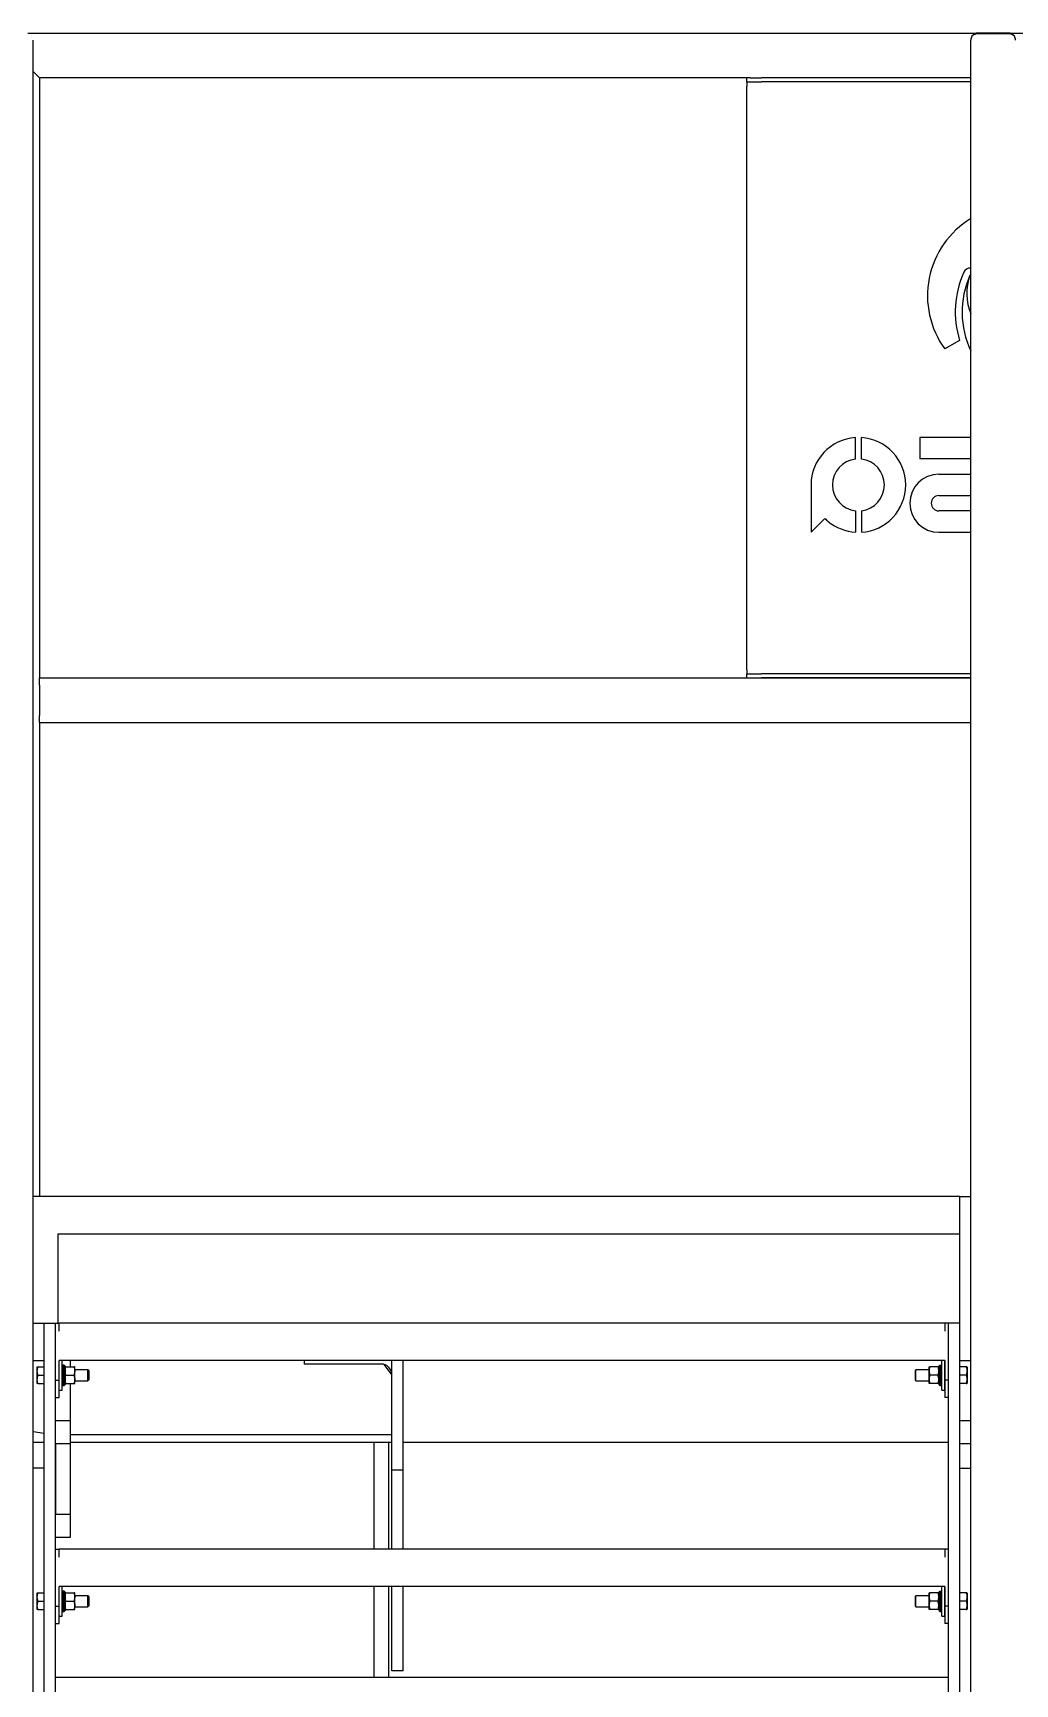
# Model space of a CAD drawing. Header units: millimetres. Extents: x 1293 to 41893, y 1011 to 26911.
# Drawn here: x 16264 to 17101, y 6411 to 7820 of the extents above; entities that cross this region are included whole.
import ezdxf

# ---------------------------------------------------------------- set-up
doc = ezdxf.new("R2010")
doc.units = ezdxf.units.MM
doc.header["$LTSCALE"] = 50
doc.layers.add('PASILLOS', color=2, linetype='Continuous')

msp = doc.modelspace()

# ---------------------------------------------------------------- linework, layer by layer
at = {"color": 7, "linetype": 'Continuous', "lineweight": 25}
for p, q in [((16285.1418232, 6795.1705175), (17054.3128232, 6795.1705175)), ((16285.1418232, 6718.9945175), (16285.1418232, 6795.1705175)), ((16554.5128232, 6526.1582346), (16554.5128232, 6617.3945175)), ((16567.2128232, 6526.1582346), (16567.2128232, 6617.3945175)), ((16554.5128232, 6416.7105175), (16554.5128232, 6494.4082346)), ((16567.2128232, 6416.7105175), (16567.2128232, 6494.4082346)), ((17044.6378232, 6416.7105175), (16282.6378232, 6416.7105175)), ((16567.2128232, 6416.7105175), (16554.5128232, 6416.7105175))]:
    msp.add_line(p, q, dxfattribs=at)
at = {"layer": 'PASILLOS', "linetype": 'Continuous', "lineweight": 25}
for p, q in [((17067.9752091, 7819.5445175), (16259.3004372, 7819.5445175)), ((17095.6918232, 7819.8189944), (17069.7838232, 7819.8189944)), ((17095.6918232, 7819.1594555), (17069.7838232, 7819.1594555)), ((17111.8608232, 7819.5445175), (17097.5004372, 7819.5445175)), ((16263.5878232, 5351.8920804), (16263.5878232, 7813.7229944)), ((17063.6878232, 5351.8920804), (17063.6878232, 7813.7229944)), ((16263.5878232, 7787.0195175), (16269.1628232, 7781.4445175)), ((16269.1628232, 7781.4445175), (16263.5878232, 7787.0195175)), ((16269.1628232, 7781.4445175), (16269.1628232, 7269.5445175)), ((16875.5018191, 7781.4445175), (16269.1628232, 7781.4445175)), ((16872.6628232, 7778.0285175), (16872.6628232, 7781.4445175)), ((16872.6628232, 7778.0285175), (16885.0753505, 7778.0285175)), ((16872.6628232, 7778.0285175), (16872.6628232, 7774.6125175)), ((16875.5018191, 7781.4445175), (16885.0753505, 7781.4445175)), ((17063.6878232, 7781.4445175), (16885.0753505, 7781.4445175)), ((17063.6878232, 7778.0285175), (16885.0753505, 7778.0285175)), ((16872.6628232, 7276.4765175), (16872.6628232, 7774.6125175)), ((17054.0131093, 7557.5377179), (17041.3729881, 7550.2399405)), ((17054.0084716, 7557.5549465), (17054.0131093, 7557.5377179)), ((16965.1961872, 7456.2351617), (16965.1961872, 7474.5649968)), ((16970.2361872, 7456.2351617), (16970.2361872, 7474.5649968)), ((17063.6878232, 7474.7031158), (17020.2718926, 7474.7031158)), ((17020.2718926, 7474.7031158), (17020.2718926, 7456.4432265)), ((17063.6878232, 7456.4432265), (17020.2718926, 7456.4432265)), ((17036.3850503, 7443.3874056), (17063.6878232, 7443.3874056)), ((16927.2986904, 7434.2261364), (16927.2986904, 7393.8117842)), ((17036.3850503, 7425.1275162), (17063.6878232, 7425.1275162)), ((16965.1961872, 7412.2171112), (16965.1961872, 7393.8872761)), ((16970.2361872, 7412.2171112), (16970.2361872, 7393.8872761)), ((17063.6878232, 7412.0716954), (17036.3850503, 7412.0716954)), ((16939.1449484, 7405.6580423), (16927.2986904, 7393.8117842)), ((17036.3850503, 7393.811806), (17063.6878232, 7393.811806)), ((16269.1628232, 7263.4485175), (16269.1628232, 7269.5445175)), ((16269.1628232, 7269.5445175), (17063.6878232, 7269.5445175)), ((16872.6628232, 7276.4765175), (16872.6628232, 7273.0605175)), ((16872.6628232, 7269.6445175), (16872.6628232, 7273.0605175)), ((16872.6628232, 7273.0605175), (16885.0753505, 7273.0605175)), ((16872.6628232, 7269.6445175), (16885.0753505, 7269.6445175)), ((17063.6878232, 7273.0605175), (16885.0753505, 7273.0605175)), ((17063.6878232, 7269.6445175), (16885.0753505, 7269.6445175)), ((16269.1628232, 7263.4485175), (16269.1628232, 7237.5405175)), ((16269.1628232, 7231.4445175), (16269.1628232, 7237.5405175)), ((16269.1628232, 7231.4445175), (17063.6878232, 7231.4445175)), ((16269.1628232, 7231.4445175), (16269.1628232, 6826.9445175)), ((17054.3128232, 6826.9445175), (16263.5878232, 6826.9445175)), ((17054.3128232, 6718.9945175), (17054.3128232, 6826.9445175)), ((17054.3128232, 6826.9445175), (17063.6878232, 6826.9445175)), ((16263.5878232, 6718.9945175), (16273.1128232, 6718.9945175)), ((16273.1128232, 6718.9945175), (16282.6378232, 6718.9945175)), ((16273.1128232, 6595.3082346), (16273.1128232, 6718.9945175)), ((16282.6378232, 4373.9816934), (16282.6378232, 6718.9945175)), ((16282.6378232, 6718.9945175), (16285.8178232, 6718.9945175)), ((16285.8178232, 6712.1625175), (16285.8178232, 6718.9945175)), ((17041.4678232, 6718.9945175), (16285.8178232, 6718.9945175)), ((17041.4678232, 6718.9945175), (17041.4678232, 6712.1625175)), ((17044.6478232, 6718.9945175), (17041.4678232, 6718.9945175)), ((17054.1628232, 6718.9945175), (17044.6378232, 6718.9945175)), ((17044.6378232, 4373.9816934), (17044.6378232, 6718.9945175)), ((17054.1628232, 6595.3082346), (17054.1628232, 6718.9945175)), ((17054.1628232, 6718.9945175), (17054.3128232, 6718.9945175)), ((16263.5878232, 6687.2445175), (16273.1128232, 6687.2445175)), ((16266.9753216, 6681.6882675), (16266.7628232, 6681.3202095)), ((16266.7628232, 6681.3202095), (16266.7628232, 6667.7688256)), ((16267.6133756, 6681.6882675), (16273.1128232, 6681.6882675)), ((17041.4678232, 6687.2445175), (16285.8178232, 6687.2445175)), ((16285.8178232, 6670.4945175), (16285.8178232, 6687.2445175)), ((16288.3528232, 6661.8445175), (16288.3528232, 6687.2445175)), ((16289.1465732, 6683.1745175), (16288.3528232, 6682.3807675)), ((16288.3528232, 6682.3805246), (16289.1465732, 6683.17425)), ((16290.0990732, 6683.1745175), (16289.1465732, 6683.1745175)), ((16289.1465732, 6683.17425), (16289.1465732, 6665.9145175)), ((16290.0990732, 6683.17425), (16289.1465732, 6683.17425)), ((16290.8928232, 6682.3807675), (16290.0990732, 6683.1745175)), ((16290.0990732, 6665.9145175), (16290.0990732, 6683.17425)), ((16290.0990732, 6683.17425), (16290.8928232, 6682.3805246)), ((16290.8928232, 6682.3805246), (16290.8928232, 6682.3807675)), ((16290.8928232, 6682.3805246), (16290.8928232, 6666.7082675)), ((16290.9301385, 6681.6882675), (16290.8928232, 6681.6236355)), ((16291.5664341, 6681.6882675), (16298.5535872, 6681.6882675)), ((16295.3628232, 6687.2445175), (16295.3628232, 6681.6882675)), ((16299.2271982, 6667.4653995), (16299.2271982, 6681.6236355)), ((16310.4190732, 6679.3070175), (16299.2271982, 6679.3070175)), ((16311.2128232, 6678.5132675), (16310.4190732, 6679.3070175)), ((16310.4190732, 6669.7820175), (16310.4190732, 6679.3070175)), ((16311.2128232, 6678.5132675), (16311.2128232, 6670.5757675)), ((16494.7878232, 6687.2445175), (16494.7878232, 6684.0695175)), ((16560.2628232, 6684.0695175), (16494.7878232, 6684.0695175)), ((16562.9298232, 6683.6885175), (16569.7878232, 6674.5445175)), ((16569.7878232, 6593.5945175), (16569.7878232, 6687.2445175)), ((16579.3128232, 6593.5945175), (16579.3128232, 6687.2445175)), ((17016.8565732, 6679.3070175), (17016.0628232, 6678.5132675)), ((17016.0628232, 6678.5132675), (17016.0628232, 6670.5757675)), ((17028.0484482, 6679.3070175), (17016.8565732, 6679.3070175)), ((17016.8565732, 6669.7820175), (17016.8565732, 6679.3070175)), ((17028.0857635, 6681.6882675), (17028.0484482, 6681.6236355)), ((17028.0484482, 6667.4653995), (17028.0484482, 6681.6236355)), ((17035.7092122, 6681.6882675), (17028.7220591, 6681.6882675)), ((17036.3828232, 6682.3807675), (17037.1765732, 6683.1745175)), ((17037.1765732, 6683.17425), (17036.3828232, 6682.3805246)), ((17036.3828232, 6682.3805246), (17036.3828232, 6682.3807675)), ((17036.3828232, 6682.3805246), (17036.3828232, 6666.7082675)), ((17037.1765732, 6683.1745175), (17038.1290732, 6683.1745175)), ((17037.1765732, 6665.9145175), (17037.1765732, 6683.17425)), ((17037.1765732, 6683.17425), (17038.1290732, 6683.17425)), ((17038.1290732, 6683.1745175), (17038.9228232, 6682.3807675)), ((17038.1290732, 6683.17425), (17038.1290732, 6665.9145175)), ((17038.9228232, 6682.3805246), (17038.1290732, 6683.17425)), ((17038.9228232, 6661.8445175), (17038.9228232, 6687.2445175)), ((17041.4628232, 6661.8445175), (17041.4628232, 6687.2445175)), ((17041.4678232, 6679.3070175), (17041.4628232, 6679.3070175)), ((17041.4678232, 6687.2445175), (17041.4678232, 6670.4945175)), ((17054.1628232, 6687.2445175), (17063.6878232, 6687.2445175)), ((17059.6622708, 6681.6882675), (17054.1628232, 6681.6882675)), ((17060.5128232, 6681.3202095), (17060.3003248, 6681.6882675)), ((17060.5128232, 6681.3202095), (17060.5128232, 6667.7688256)), ((16266.7628232, 6667.7688256), (16266.9753216, 6667.4007675)), ((16267.6133756, 6674.5445175), (16273.1128232, 6674.5445175)), ((16267.6133756, 6667.4007675), (16273.1128232, 6667.4007675)), ((16282.6378232, 6670.4945175), (16285.8178232, 6670.4945175)), ((16285.8178232, 6655.4945175), (16285.8178232, 6670.4945175)), ((16288.3528232, 6666.7082675), (16289.1465732, 6665.9145175)), ((16289.1465732, 6665.9145175), (16290.0990732, 6665.9145175)), ((16290.0990732, 6665.9145175), (16290.8928232, 6666.7082675)), ((16291.5664341, 6667.4007675), (16298.5535872, 6667.4007675)), ((16291.571719, 6674.5445175), (16298.5483024, 6674.5445175)), ((16295.3628232, 6667.4007675), (16295.3628232, 6655.9945175)), ((16299.1898829, 6667.4007675), (16299.2271982, 6667.4653995)), ((16299.2271982, 6669.7820175), (16310.4190732, 6669.7820175)), ((16310.4190732, 6669.7820175), (16311.2128232, 6670.5757675)), ((17016.0628232, 6670.5757675), (17016.8565732, 6669.7820175)), ((17016.8565732, 6669.7820175), (17028.0484482, 6669.7820175)), ((17035.7092122, 6667.4007675), (17028.7220591, 6667.4007675)), ((17035.7039274, 6674.5445175), (17028.727344, 6674.5445175)), ((17036.3455079, 6667.4007675), (17036.3828232, 6667.4653995)), ((17036.3828232, 6666.7082675), (17037.1765732, 6665.9145175)), ((17037.1765732, 6665.9145175), (17038.1290732, 6665.9145175)), ((17038.1290732, 6665.9145175), (17038.9228232, 6666.7082675)), ((17041.4628232, 6669.7820175), (17041.4678232, 6669.7820175)), ((17044.6378232, 6670.4945175), (17041.4678232, 6670.4945175)), ((17041.4678232, 6670.4945175), (17041.4678232, 6655.4945175)), ((17059.6622708, 6674.5445175), (17054.1628232, 6674.5445175)), ((17059.6622708, 6667.4007675), (17054.1628232, 6667.4007675)), ((17060.3003248, 6667.4007675), (17060.5128232, 6667.7688256)), ((16282.6378232, 6655.4945175), (16285.8178232, 6655.4945175)), ((16282.6628232, 6635.9945175), (16282.6628232, 6655.4945175)), ((16285.8178232, 6661.8445175), (16288.3528232, 6661.8445175)), ((16295.3628232, 6655.9945175), (16295.3628232, 6635.9945175)), ((17038.9228232, 6661.8445175), (17041.4628232, 6661.8445175)), ((17044.6378232, 6655.4945175), (17041.4678232, 6655.4945175)), ((16282.6628232, 6635.9945175), (16295.3628232, 6635.9945175)), ((16282.6628232, 6615.9945175), (16282.6628232, 6635.9945175)), ((16295.3628232, 6635.9945175), (16295.3628232, 6615.9945175)), ((17054.1628232, 6635.9945175), (17063.6878232, 6635.9945175)), ((16273.1128232, 6624.9573675), (16263.5878232, 6626.1670425)), ((16282.6628232, 6623.7445175), (16282.6378232, 6623.7476925)), ((16569.7878232, 6623.7445175), (16295.3628232, 6623.7445175)), ((16263.5878232, 6617.3945175), (16273.1128232, 6617.3945175)), ((16282.6378232, 6617.3945175), (16282.6628232, 6617.3945175)), ((16295.3628232, 6615.9945175), (16282.6628232, 6615.9945175)), ((16282.6628232, 6615.9945175), (16282.6628232, 6555.9945175)), ((16295.3628232, 6617.3945175), (16569.7878232, 6617.3945175)), ((16295.3628232, 6615.9945175), (16295.3628232, 6555.9945175)), ((16579.3128232, 6617.3945175), (17044.6378232, 6617.3945175)), ((17063.6878232, 6615.9945175), (17054.1628232, 6615.9945175)), ((16273.1128232, 6595.3082346), (16263.5878232, 6595.3082346)), ((16273.1128232, 6582.3611279), (16273.1128232, 6595.3082346)), ((16569.7878232, 6526.1582346), (16569.7878232, 6593.5945175)), ((16579.3128232, 6593.5945175), (16569.7878232, 6593.5945175)), ((16579.3128232, 6526.1582346), (16579.3128232, 6593.5945175)), ((17054.1628232, 6595.3082346), (17063.6878232, 6595.3082346)), ((17054.1628232, 6582.3611279), (17054.1628232, 6595.3082346)), ((16273.1128232, 5631.1268201), (16273.1128232, 6582.3611279)), ((17054.1628232, 5631.1268201), (17054.1628232, 6582.3611279)), ((16282.6628232, 6555.9945175), (16295.3628232, 6555.9945175)), ((16282.6628232, 6535.9945175), (16282.6628232, 6555.9945175)), ((16295.3628232, 6555.9945175), (16295.3628232, 6535.9945175)), ((16282.6378232, 6526.1582346), (16285.8178232, 6526.1582346)), ((16295.3628232, 6535.9945175), (16282.6628232, 6535.9945175)), ((17041.4678232, 6526.1582346), (16285.8178232, 6526.1582346)), ((16285.8178232, 6519.3262346), (16285.8178232, 6526.1582346)), ((17041.4678232, 6526.1582346), (17041.4678232, 6519.3262346)), ((17044.6478232, 6526.1582346), (17041.4678232, 6526.1582346)), ((16285.8178232, 6477.6582346), (16285.8178232, 6494.4082346)), ((17041.4678232, 6494.4082346), (16285.8178232, 6494.4082346)), ((16288.3528232, 6469.0082346), (16288.3528232, 6494.4082346)), ((16569.7878232, 6422.3945175), (16569.7878232, 6494.4082346)), ((16579.3128232, 6422.3945175), (16579.3128232, 6494.4082346)), ((17038.9228232, 6469.0082346), (17038.9228232, 6494.4082346)), ((17041.4628232, 6469.0082346), (17041.4628232, 6494.4082346)), ((17041.4678232, 6494.4082346), (17041.4678232, 6477.6582346)), ((16266.9753216, 6488.8519846), (16266.7628232, 6488.4839266)), ((16266.7628232, 6488.4839266), (16266.7628232, 6474.9325426)), ((16267.6133756, 6488.8519846), (16273.1128232, 6488.8519846)), ((16267.6133756, 6481.7082346), (16273.1128232, 6481.7082346)), ((16289.1465732, 6490.3382346), (16288.3528232, 6489.5444846)), ((16288.3528232, 6489.5442417), (16289.1465732, 6490.3379671)), ((16290.0990732, 6490.3382346), (16289.1465732, 6490.3382346)), ((16289.1465732, 6490.3379671), (16289.1465732, 6473.0782346)), ((16290.0990732, 6490.3379671), (16289.1465732, 6490.3379671)), ((16290.8928232, 6489.5444846), (16290.0990732, 6490.3382346)), ((16290.0990732, 6473.0782346), (16290.0990732, 6490.3379671)), ((16290.0990732, 6490.3379671), (16290.8928232, 6489.5442417)), ((16290.8928232, 6489.5442417), (16290.8928232, 6489.5444846)), ((16290.8928232, 6489.5442417), (16290.8928232, 6473.8719846)), ((16290.9301385, 6488.8519846), (16290.8928232, 6488.7873526)), ((16291.5664341, 6488.8519846), (16298.5535872, 6488.8519846)), ((16291.571719, 6481.7082346), (16298.5483024, 6481.7082346)), ((16299.2271982, 6474.6291166), (16299.2271982, 6488.7873526)), ((16310.4190732, 6486.4707346), (16299.2271982, 6486.4707346)), ((16311.2128232, 6485.6769846), (16310.4190732, 6486.4707346)), ((16310.4190732, 6476.9457346), (16310.4190732, 6486.4707346)), ((16311.2128232, 6485.6769846), (16311.2128232, 6477.7394846)), ((17016.8565732, 6486.4707346), (17016.0628232, 6485.6769846)), ((17016.0628232, 6485.6769846), (17016.0628232, 6477.7394846)), ((17028.0484482, 6486.4707346), (17016.8565732, 6486.4707346)), ((17016.8565732, 6476.9457346), (17016.8565732, 6486.4707346)), ((17028.0857635, 6488.8519846), (17028.0484482, 6488.7873526)), ((17028.0484482, 6474.6291166), (17028.0484482, 6488.7873526)), ((17035.7092122, 6488.8519846), (17028.7220591, 6488.8519846)), ((17035.7039274, 6481.7082346), (17028.727344, 6481.7082346)), ((17036.3828232, 6489.5444846), (17037.1765732, 6490.3382346)), ((17037.1765732, 6490.3379671), (17036.3828232, 6489.5442417)), ((17036.3828232, 6489.5442417), (17036.3828232, 6489.5444846)), ((17036.3828232, 6489.5442417), (17036.3828232, 6473.8719846)), ((17037.1765732, 6490.3382346), (17038.1290732, 6490.3382346)), ((17037.1765732, 6473.0782346), (17037.1765732, 6490.3379671)), ((17037.1765732, 6490.3379671), (17038.1290732, 6490.3379671)), ((17038.1290732, 6490.3382346), (17038.9228232, 6489.5444846)), ((17038.1290732, 6490.3379671), (17038.1290732, 6473.0782346)), ((17038.9228232, 6489.5442417), (17038.1290732, 6490.3379671)), ((17041.4678232, 6486.4707346), (17041.4628232, 6486.4707346)), ((17059.6622708, 6488.8519846), (17054.1628232, 6488.8519846)), ((17059.6622708, 6481.7082346), (17054.1628232, 6481.7082346)), ((17060.5128232, 6488.4839266), (17060.3003248, 6488.8519846)), ((17060.5128232, 6488.4839266), (17060.5128232, 6474.9325426)), ((16266.7628232, 6474.9325426), (16266.9753216, 6474.5644846)), ((16267.6133756, 6474.5644846), (16273.1128232, 6474.5644846)), ((16282.6378232, 6477.6582346), (16285.8178232, 6477.6582346)), ((16285.8178232, 6462.6582346), (16285.8178232, 6477.6582346)), ((16285.8178232, 6469.0082346), (16288.3528232, 6469.0082346)), ((16288.3528232, 6473.8719846), (16289.1465732, 6473.0782346)), ((16289.1465732, 6473.0782346), (16290.0990732, 6473.0782346)), ((16290.0990732, 6473.0782346), (16290.8928232, 6473.8719846)), ((16291.5664341, 6474.5644846), (16298.5535872, 6474.5644846)), ((16299.1898829, 6474.5644846), (16299.2271982, 6474.6291166)), ((16299.2271982, 6476.9457346), (16310.4190732, 6476.9457346)), ((16310.4190732, 6476.9457346), (16311.2128232, 6477.7394846)), ((17016.0628232, 6477.7394846), (17016.8565732, 6476.9457346)), ((17016.8565732, 6476.9457346), (17028.0484482, 6476.9457346)), ((17035.7092122, 6474.5644846), (17028.7220591, 6474.5644846)), ((17036.3455079, 6474.5644846), (17036.3828232, 6474.6291166)), ((17036.3828232, 6473.8719846), (17037.1765732, 6473.0782346)), ((17037.1765732, 6473.0782346), (17038.1290732, 6473.0782346)), ((17038.1290732, 6473.0782346), (17038.9228232, 6473.8719846)), ((17038.9228232, 6469.0082346), (17041.4628232, 6469.0082346)), ((17041.4628232, 6476.9457346), (17041.4678232, 6476.9457346)), ((17044.6378232, 6477.6582346), (17041.4678232, 6477.6582346)), ((17041.4678232, 6477.6582346), (17041.4678232, 6462.6582346)), ((17059.6622708, 6474.5644846), (17054.1628232, 6474.5644846)), ((17060.3003248, 6474.5644846), (17060.5128232, 6474.9325426)), ((16282.6378232, 6462.6582346), (16285.8178232, 6462.6582346)), ((17044.6378232, 6462.6582346), (17041.4678232, 6462.6582346)), ((16579.3128232, 6422.3945175), (16569.7878232, 6422.3945175))]:
    msp.add_line(p, q, dxfattribs=at)
for centre, radius, start, end in [((17069.7838232, 7813.7229944), 6.096, 90, 147.4827947885), ((17069.5715947, 7812.4671111), 6.6957086, 88.1836373925, 137.3925460889), ((17095.6918232, 7813.7229944), 6.096, 32.5172052115, 90), ((17095.9040517, 7812.4671111), 6.6957086, 42.6074539111, 91.8163626073), ((17069.7838232, 7813.7229944), 6.096, 147.4827947885, 180), ((17095.6918232, 7813.7229944), 6.096, 0, 32.5172052115), ((17103.8523251, 7595.5512818), 77.1802125, 121.3590164106, 215.9504191988), ((17133.5394633, 7581.8094367), 83.1472125, 155.950419192, 196.9600829798), ((17133.3722033, 7581.692963), 77.1802125, 155.9504191954, 205.4609042833), ((17063.0590222, 7613.2624592), 5.967, 83.9509540826, 155.950419192), ((17105.6768074, 7597.6829073), 45.4935915, 160.1294776816, 202.6365600725), ((16967.7161872, 7434.2261364), 40.4174969, 93.5746666039, 180), ((16967.7161872, 7434.2261364), 40.4174969, 273.5746666039, 86.4253333961), ((16967.7161872, 7434.2261364), 22.1528236, 96.5318350307, 263.4681649693), ((16967.7161872, 7434.2261364), 22.1528236, 276.5318350307, 83.4681649693), ((17036.3850503, 7418.5996058), 24.7877998, 90, 270), ((17036.3850503, 7418.5996058), 6.5279104, 90, 270), ((16956.2495256, 7421.4698401), 23.2933362, 222.7508839212, 232.385982961), ((16967.7161872, 7434.2261364), 40.4174969, 230.5462753607, 266.4253333961), ((16560.2628232, 6674.5445175), 9.525, 0, 90)]:
    msp.add_arc(centre, radius, start, end, dxfattribs=at)
for points, knots in [([(16267.6133756, 6681.6882675), (16267.430511, 6681.0686111), (16267.0608167, 6679.8158615), (16266.8556596, 6677.3845699), (16267.3199759, 6675.6442308), (16267.6133756, 6674.5445175)], [0, 0, 0, 0, 0.2648633469, 0.5354700776, 1, 1, 1, 1]), ([(16267.0210364, 6681.6882675), (16267.0135213, 6681.6882675), (16266.9859959, 6681.6882675), (16267.3492781, 6681.6882675), (16267.6133756, 6681.6882675)], [0, 0, 0, 0, 0.2730240829, 1, 1, 1, 1]), ([(16291.571719, 6674.5445175), (16291.3882554, 6675.1640616), (16291.0173572, 6676.4165594), (16290.8095507, 6678.8477497), (16291.2733499, 6680.5883479), (16291.5664341, 6681.6882675)], [0, 0, 0, 0, 0.2648580026, 0.535448761, 1, 1, 1, 1]), ([(16291.5664341, 6681.6882675), (16291.3019147, 6681.6882675), (16290.9404454, 6681.6882675), (16290.9666539, 6681.6882675), (16290.9736834, 6681.6882675)], [0, 0, 0, 0, 0.7317895733, 1, 1, 1, 1]), ([(16298.5535872, 6681.6882675), (16298.7361534, 6681.0692428), (16299.1052481, 6679.8177579), (16299.3092959, 6677.3863505), (16298.8431294, 6675.6455114), (16298.5483024, 6674.5445175)], [0, 0, 0, 0, 0.2645663682, 0.5348749116, 1, 1, 1, 1]), ([(16299.1439331, 6681.6882675), (16299.1518724, 6681.6882675), (16299.1814724, 6681.6882675), (16298.8189062, 6681.6882675), (16298.5535872, 6681.6882675)], [0, 0, 0, 0, 0.2682192491, 1, 1, 1, 1]), ([(17028.7220591, 6681.6882675), (17028.539493, 6681.0692428), (17028.1703982, 6679.8177579), (17027.9663504, 6677.3863505), (17028.4325169, 6675.6455114), (17028.727344, 6674.5445175)], [0, 0, 0, 0, 0.2645663682, 0.5348749116, 1, 1, 1, 1]), ([(17028.1317139, 6681.6882675), (17028.1237765, 6681.6882675), (17028.0941808, 6681.6882675), (17028.4567377, 6681.6882675), (17028.7220591, 6681.6882675)], [0, 0, 0, 0, 0.2681935823, 1, 1, 1, 1]), ([(17035.7039274, 6674.5445175), (17035.887391, 6675.1640616), (17036.2582891, 6676.4165594), (17036.4660956, 6678.8477497), (17036.0022964, 6680.5883479), (17035.7092122, 6681.6882675)], [0, 0, 0, 0, 0.2648580026, 0.535448761, 1, 1, 1, 1]), ([(17035.7092122, 6681.6882675), (17035.9737279, 6681.6882675), (17036.3352117, 6681.6882675), (17036.3089966, 6681.6882675), (17036.3019644, 6681.6882675)], [0, 0, 0, 0, 0.7317498631, 1, 1, 1, 1]), ([(17059.6622708, 6681.6882675), (17059.8451353, 6681.0686111), (17060.2148297, 6679.8158615), (17060.4199868, 6677.3845699), (17059.9556704, 6675.6442308), (17059.6622708, 6674.5445175)], [0, 0, 0, 0, 0.2648633469, 0.5354700776, 1, 1, 1, 1]), ([(17060.2546099, 6681.6882675), (17060.262125, 6681.6882675), (17060.2896505, 6681.6882675), (17059.9263682, 6681.6882675), (17059.6622708, 6681.6882675)], [0, 0, 0, 0, 0.2730240829, 1, 1, 1, 1]), ([(16267.6133756, 6674.5445175), (16267.430511, 6673.9248611), (16267.0608167, 6672.6721115), (16266.8556596, 6670.2408199), (16267.3199759, 6668.5004808), (16267.6133756, 6667.4007675)], [0, 0, 0, 0, 0.2648633469, 0.5354700776, 1, 1, 1, 1]), ([(16267.6133756, 6667.4007675), (16267.350072, 6667.4007675), (16266.9878664, 6667.4007675), (16267.0119948, 6667.4007675), (16267.0185832, 6667.4007675)], [0, 0, 0, 0, 0.7269449466, 1, 1, 1, 1]), ([(16291.5664341, 6667.4007675), (16291.383868, 6668.0197923), (16291.0147732, 6669.2712771), (16290.8107254, 6671.7026846), (16291.2768919, 6673.4435236), (16291.571719, 6674.5445175)], [0, 0, 0, 0, 0.26456636821, 0.53487491156, 1, 1, 1, 1]), ([(16290.9760883, 6667.4007675), (16290.968149, 6667.4007675), (16290.9385489, 6667.4007675), (16291.3011152, 6667.4007675), (16291.5664341, 6667.4007675)], [0, 0, 0, 0, 0.2682192491, 1, 1, 1, 1]), ([(16298.5483024, 6674.5445175), (16298.731766, 6673.9249735), (16299.1026641, 6672.6724756), (16299.3104706, 6670.2412854), (16298.8466714, 6668.5006871), (16298.5535872, 6667.4007675)], [0, 0, 0, 0, 0.2648580026, 0.535448761, 1, 1, 1, 1]), ([(16298.5535872, 6667.4007675), (16298.8181067, 6667.4007675), (16299.179576, 6667.4007675), (16299.1533674, 6667.4007675), (16299.146338, 6667.4007675)], [0, 0, 0, 0, 0.7317895733, 1, 1, 1, 1]), ([(17028.727344, 6674.5445175), (17028.5438804, 6673.9249735), (17028.1729822, 6672.6724756), (17027.9651757, 6670.2412854), (17028.4289749, 6668.5006871), (17028.7220591, 6667.4007675)], [0, 0, 0, 0, 0.2648580026, 0.535448761, 1, 1, 1, 1]), ([(17028.7220591, 6667.4007675), (17028.4575434, 6667.4007675), (17028.0960596, 6667.4007675), (17028.1222748, 6667.4007675), (17028.129307, 6667.4007675)], [0, 0, 0, 0, 0.7317498631, 1, 1, 1, 1]), ([(17035.7092122, 6667.4007675), (17035.8917784, 6668.0197923), (17036.2608731, 6669.2712771), (17036.4649209, 6671.7026846), (17035.9987544, 6673.4435236), (17035.7039274, 6674.5445175)], [0, 0, 0, 0, 0.26456636821, 0.53487491156, 1, 1, 1, 1]), ([(17036.2995575, 6667.4007675), (17036.3074948, 6667.4007675), (17036.3370905, 6667.4007675), (17035.9745336, 6667.4007675), (17035.7092122, 6667.4007675)], [0, 0, 0, 0, 0.2681935823, 1, 1, 1, 1]), ([(17059.6622708, 6674.5445175), (17059.8451353, 6673.9248611), (17060.2148297, 6672.6721115), (17060.4199868, 6670.2408199), (17059.9556704, 6668.5004808), (17059.6622708, 6667.4007675)], [0, 0, 0, 0, 0.2648633469, 0.5354700776, 1, 1, 1, 1]), ([(17059.6622708, 6667.4007675), (17059.9255743, 6667.4007675), (17060.28778, 6667.4007675), (17060.2636515, 6667.4007675), (17060.2570631, 6667.4007675)], [0, 0, 0, 0, 0.7269449466, 1, 1, 1, 1]), ([(16267.6133756, 6488.8519846), (16267.430511, 6488.2323282), (16267.0608167, 6486.9795786), (16266.8556596, 6484.548287), (16267.3199759, 6482.8079479), (16267.6133756, 6481.7082346)], [0, 0, 0, 0, 0.2648633469, 0.5354700776, 1, 1, 1, 1]), ([(16267.6133756, 6481.7082346), (16267.430511, 6481.0885782), (16267.0608167, 6479.8358286), (16266.8556596, 6477.404537), (16267.3199759, 6475.6641979), (16267.6133756, 6474.5644846)], [0, 0, 0, 0, 0.2648633469, 0.5354700776, 1, 1, 1, 1]), ([(16267.0210364, 6488.8519846), (16267.0135213, 6488.8519846), (16266.9859959, 6488.8519846), (16267.3492781, 6488.8519846), (16267.6133756, 6488.8519846)], [0, 0, 0, 0, 0.2730240829, 1, 1, 1, 1]), ([(16291.5664341, 6474.5644846), (16291.383868, 6475.1835094), (16291.0147732, 6476.4349942), (16290.8107254, 6478.8664017), (16291.2768919, 6480.6072407), (16291.571719, 6481.7082346)], [0, 0, 0, 0, 0.2645663682, 0.5348749116, 1, 1, 1, 1]), ([(16291.571719, 6481.7082346), (16291.3882554, 6482.3277787), (16291.0173572, 6483.5802765), (16290.8095507, 6486.0114668), (16291.2733499, 6487.752065), (16291.5664341, 6488.8519846)], [0, 0, 0, 0, 0.26485800256, 0.53544876101, 1, 1, 1, 1]), ([(16291.5664341, 6488.8519846), (16291.3019147, 6488.8519846), (16290.9404454, 6488.8519846), (16290.9666539, 6488.8519846), (16290.9736834, 6488.8519846)], [0, 0, 0, 0, 0.7317895733, 1, 1, 1, 1]), ([(16298.5535872, 6488.8519846), (16298.7361534, 6488.2329599), (16299.1052481, 6486.981475), (16299.3092959, 6484.5500675), (16298.8431294, 6482.8092285), (16298.5483024, 6481.7082346)], [0, 0, 0, 0, 0.2645663682, 0.5348749116, 1, 1, 1, 1]), ([(16298.5483024, 6481.7082346), (16298.731766, 6481.0886906), (16299.1026641, 6479.8361927), (16299.3104706, 6477.4050025), (16298.8466714, 6475.6644042), (16298.5535872, 6474.5644846)], [0, 0, 0, 0, 0.2648580026, 0.535448761, 1, 1, 1, 1]), ([(16299.1439331, 6488.8519846), (16299.1518724, 6488.8519846), (16299.1814724, 6488.8519846), (16298.8189062, 6488.8519846), (16298.5535872, 6488.8519846)], [0, 0, 0, 0, 0.2682192491, 1, 1, 1, 1]), ([(17028.7220591, 6488.8519846), (17028.539493, 6488.2329599), (17028.1703982, 6486.981475), (17027.9663504, 6484.5500675), (17028.4325169, 6482.8092285), (17028.727344, 6481.7082346)], [0, 0, 0, 0, 0.2645663682, 0.5348749116, 1, 1, 1, 1]), ([(17028.727344, 6481.7082346), (17028.5438804, 6481.0886906), (17028.1729822, 6479.8361927), (17027.9651757, 6477.4050025), (17028.4289749, 6475.6644042), (17028.7220591, 6474.5644846)], [0, 0, 0, 0, 0.2648580026, 0.535448761, 1, 1, 1, 1]), ([(17028.1317139, 6488.8519846), (17028.1237765, 6488.8519846), (17028.0941808, 6488.8519846), (17028.4567377, 6488.8519846), (17028.7220591, 6488.8519846)], [0, 0, 0, 0, 0.2681935823, 1, 1, 1, 1]), ([(17035.7039274, 6481.7082346), (17035.887391, 6482.3277787), (17036.2582891, 6483.5802765), (17036.4660956, 6486.0114668), (17036.0022964, 6487.752065), (17035.7092122, 6488.8519846)], [0, 0, 0, 0, 0.26485800256, 0.53544876101, 1, 1, 1, 1]), ([(17035.7092122, 6474.5644846), (17035.8917784, 6475.1835094), (17036.2608731, 6476.4349942), (17036.4649209, 6478.8664017), (17035.9987544, 6480.6072407), (17035.7039274, 6481.7082346)], [0, 0, 0, 0, 0.2645663682, 0.5348749116, 1, 1, 1, 1]), ([(17035.7092122, 6488.8519846), (17035.9737279, 6488.8519846), (17036.3352117, 6488.8519846), (17036.3089966, 6488.8519846), (17036.3019644, 6488.8519846)], [0, 0, 0, 0, 0.7317498631, 1, 1, 1, 1]), ([(17059.6622708, 6488.8519846), (17059.8451353, 6488.2323282), (17060.2148297, 6486.9795786), (17060.4199868, 6484.548287), (17059.9556704, 6482.8079479), (17059.6622708, 6481.7082346)], [0, 0, 0, 0, 0.2648633469, 0.5354700776, 1, 1, 1, 1]), ([(17060.2546099, 6488.8519846), (17060.262125, 6488.8519846), (17060.2896505, 6488.8519846), (17059.9263682, 6488.8519846), (17059.6622708, 6488.8519846)], [0, 0, 0, 0, 0.2730240829, 1, 1, 1, 1]), ([(17059.6622708, 6481.7082346), (17059.8451353, 6481.0885782), (17060.2148297, 6479.8358286), (17060.4199868, 6477.404537), (17059.9556704, 6475.6641979), (17059.6622708, 6474.5644846)], [0, 0, 0, 0, 0.2648633469, 0.5354700776, 1, 1, 1, 1]), ([(16267.6133756, 6474.5644846), (16267.350072, 6474.5644846), (16266.9878664, 6474.5644846), (16267.0119948, 6474.5644846), (16267.0185832, 6474.5644846)], [0, 0, 0, 0, 0.7269449466, 1, 1, 1, 1]), ([(16290.9760883, 6474.5644846), (16290.968149, 6474.5644846), (16290.9385489, 6474.5644846), (16291.3011152, 6474.5644846), (16291.5664341, 6474.5644846)], [0, 0, 0, 0, 0.2682192491, 1, 1, 1, 1]), ([(16298.5535872, 6474.5644846), (16298.8181067, 6474.5644846), (16299.179576, 6474.5644846), (16299.1533674, 6474.5644846), (16299.146338, 6474.5644846)], [0, 0, 0, 0, 0.7317895733, 1, 1, 1, 1]), ([(17028.7220591, 6474.5644846), (17028.4575434, 6474.5644846), (17028.0960596, 6474.5644846), (17028.1222748, 6474.5644846), (17028.129307, 6474.5644846)], [0, 0, 0, 0, 0.7317498631, 1, 1, 1, 1]), ([(17036.2995575, 6474.5644846), (17036.3074948, 6474.5644846), (17036.3370905, 6474.5644846), (17035.9745336, 6474.5644846), (17035.7092122, 6474.5644846)], [0, 0, 0, 0, 0.2681935823, 1, 1, 1, 1]), ([(17059.6622708, 6474.5644846), (17059.9255743, 6474.5644846), (17060.28778, 6474.5644846), (17060.2636515, 6474.5644846), (17060.2570631, 6474.5644846)], [0, 0, 0, 0, 0.7269449466, 1, 1, 1, 1])]:
    msp.add_open_spline(points, degree=3, knots=knots, dxfattribs=at)

doc.saveas('drawing.dxf')
